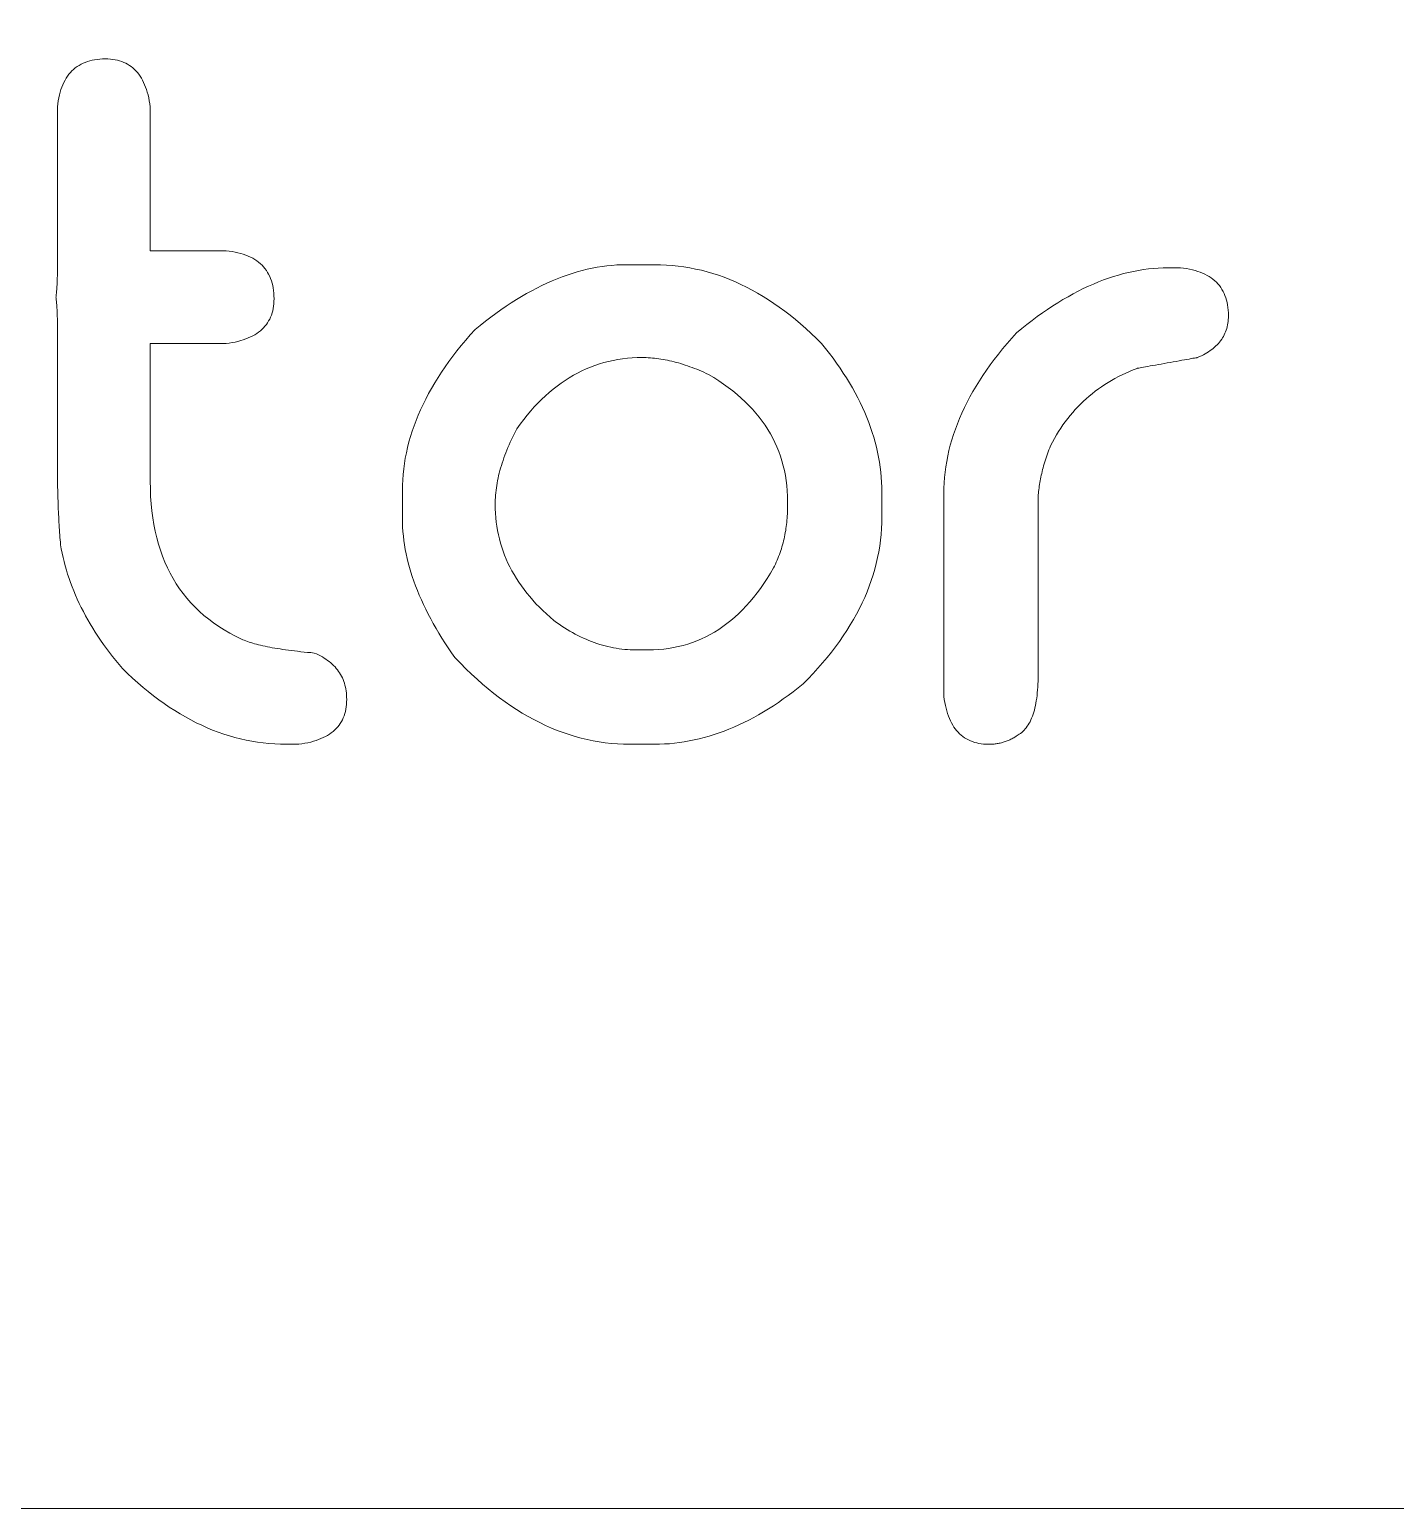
# Model space of a CAD drawing. Header units: metres. Extents: x -2538 to 7610, y -1082 to -498.
# Drawn here: x 7539.21 to 7563.35, y -1081.87 to -1055.73 of the extents above; entities that cross this region are included whole.
import ezdxf

# ---------------------------------------------------------------- set-up
doc = ezdxf.new("R2010")
doc.units = ezdxf.units.M
doc.linetypes.add('AUSGEZOGEN', pattern=[0])
doc.layers.add('Standard', color=7, linetype='AUSGEZOGEN', lineweight=25)

msp = doc.modelspace()

# ---------------------------------------------------------------- linework, layer by layer
at = {"layer": 'Standard', "color": 7, "linetype": 'AUSGEZOGEN', "lineweight": 13}
for points in [[(7047.907, -1081.873), (7609.907, -1081.873), (7609.907, -519.873), (7047.907, -519.873), (7047.907, -1081.873)], [(7540.547, -1056.254), (7540.592, -1056.255), (7540.636, -1056.258), (7540.678, -1056.262), (7540.719, -1056.269), (7540.759, -1056.277), (7540.798, -1056.288), (7540.835, -1056.3), (7540.871, -1056.314), (7540.906, -1056.33), (7540.939, -1056.348), (7540.971, -1056.368), (7541.002, -1056.39), (7541.032, -1056.413), (7541.06, -1056.439), (7541.087, -1056.466), (7541.113, -1056.495), (7541.138, -1056.526), (7541.161, -1056.559), (7541.183, -1056.594), (7541.203, -1056.631), (7541.223, -1056.669), (7541.241, -1056.71), (7541.258, -1056.752), (7541.273, -1056.797), (7541.288, -1056.843), (7541.301, -1056.891), (7541.313, -1056.941), (7541.323, -1056.992), (7541.332, -1057.046), (7541.34, -1057.102), (7541.34, -1057.11), (7541.34, -1057.134), (7541.34, -1057.173), (7541.34, -1057.225), (7541.34, -1057.29), (7541.34, -1057.366), (7541.34, -1057.452), (7541.34, -1057.548), (7541.34, -1057.651), (7541.34, -1057.761), (7541.34, -1057.877), (7541.34, -1057.997), (7541.34, -1058.12), (7541.34, -1058.246), (7541.34, -1058.373), (7541.34, -1058.5), (7541.34, -1058.626), (7541.34, -1058.749), (7541.34, -1058.87), (7541.34, -1058.985), (7541.34, -1059.095), (7541.34, -1059.199), (7541.34, -1059.294), (7541.34, -1059.38), (7541.34, -1059.456), (7541.34, -1059.521), (7541.34, -1059.573), (7541.34, -1059.612), (7541.34, -1059.636), (7541.34, -1059.645), (7541.345, -1059.645), (7541.357, -1059.645), (7541.378, -1059.645), (7541.405, -1059.645), (7541.439, -1059.645), (7541.48, -1059.645), (7541.525, -1059.645), (7541.575, -1059.645), (7541.63, -1059.645), (7541.688, -1059.645), (7541.748, -1059.645), (7541.812, -1059.645), (7541.877, -1059.645), (7541.943, -1059.645), (7542.01, -1059.645), (7542.077, -1059.645), (7542.143, -1059.645), (7542.208, -1059.645), (7542.272, -1059.645), (7542.333, -1059.645), (7542.391, -1059.645), (7542.445, -1059.645), (7542.495, -1059.645), (7542.541, -1059.645), (7542.581, -1059.645), (7542.615, -1059.645), (7542.642, -1059.645), (7542.663, -1059.645), (7542.676, -1059.645), (7542.68, -1059.645), (7542.736, -1059.651), (7542.789, -1059.659), (7542.841, -1059.669), (7542.891, -1059.68), (7542.939, -1059.693), (7542.985, -1059.707), (7543.029, -1059.722), (7543.072, -1059.74), (7543.112, -1059.758), (7543.151, -1059.778), (7543.188, -1059.8), (7543.222, -1059.823), (7543.255, -1059.847), (7543.286, -1059.873), (7543.316, -1059.901), (7543.343, -1059.93), (7543.368, -1059.96), (7543.392, -1059.992), (7543.414, -1060.026), (7543.433, -1060.061), (7543.451, -1060.097), (7543.467, -1060.135), (7543.481, -1060.175), (7543.494, -1060.215), (7543.504, -1060.258), (7543.513, -1060.302), (7543.519, -1060.347), (7543.524, -1060.394), (7543.527, -1060.442), (7543.528, -1060.492), (7543.527, -1060.537), (7543.524, -1060.581), (7543.519, -1060.623), (7543.513, -1060.664), (7543.504, -1060.704), (7543.494, -1060.743), (7543.481, -1060.78), (7543.467, -1060.816), (7543.451, -1060.851), (7543.433, -1060.884), (7543.414, -1060.916), (7543.392, -1060.947), (7543.368, -1060.977), (7543.343, -1061.005), (7543.316, -1061.032), (7543.286, -1061.058), (7543.255, -1061.083), (7543.222, -1061.106), (7543.188, -1061.128), (7543.151, -1061.149), (7543.112, -1061.168), (7543.072, -1061.186), (7543.029, -1061.203), (7542.985, -1061.219), (7542.939, -1061.233), (7542.891, -1061.246), (7542.841, -1061.258), (7542.789, -1061.268), (7542.736, -1061.277), (7542.68, -1061.285), (7542.676, -1061.285), (7542.663, -1061.285), (7542.642, -1061.285), (7542.615, -1061.285), (7542.581, -1061.285), (7542.541, -1061.285), (7542.495, -1061.285), (7542.445, -1061.285), (7542.391, -1061.285), (7542.333, -1061.285), (7542.272, -1061.285), (7542.208, -1061.285), (7542.143, -1061.285), (7542.077, -1061.285), (7542.01, -1061.285), (7541.943, -1061.285), (7541.877, -1061.285), (7541.812, -1061.285), (7541.748, -1061.285), (7541.688, -1061.285), (7541.63, -1061.285), (7541.575, -1061.285), (7541.525, -1061.285), (7541.48, -1061.285), (7541.439, -1061.285), (7541.405, -1061.285), (7541.378, -1061.285), (7541.357, -1061.285), (7541.345, -1061.285), (7541.34, -1061.285), (7541.34, -1061.293), (7541.34, -1061.316), (7541.34, -1061.353), (7541.34, -1061.403), (7541.34, -1061.465), (7541.34, -1061.538), (7541.34, -1061.621), (7541.34, -1061.712), (7541.34, -1061.811), (7541.34, -1061.916), (7541.34, -1062.027), (7541.34, -1062.142), (7541.34, -1062.26), (7541.34, -1062.38), (7541.34, -1062.502), (7541.34, -1062.623), (7541.34, -1062.744), (7541.34, -1062.862), (7541.34, -1062.977), (7541.34, -1063.088), (7541.34, -1063.193), (7541.34, -1063.292), (7541.34, -1063.383), (7541.34, -1063.466), (7541.34, -1063.539), (7541.34, -1063.601), (7541.34, -1063.651), (7541.34, -1063.688), (7541.34, -1063.711), (7541.34, -1063.719), (7541.342, -1063.854), (7541.347, -1063.986), (7541.356, -1064.115), (7541.369, -1064.241), (7541.385, -1064.364), (7541.405, -1064.484), (7541.428, -1064.602), (7541.455, -1064.717), (7541.485, -1064.828), (7541.519, -1064.937), (7541.557, -1065.043), (7541.598, -1065.146), (7541.643, -1065.246), (7541.691, -1065.344), (7541.743, -1065.438), (7541.799, -1065.53), (7541.858, -1065.618), (7541.921, -1065.704), (7541.987, -1065.787), (7542.057, -1065.867), (7542.131, -1065.944), (7542.208, -1066.018), (7542.288, -1066.089), (7542.373, -1066.158), (7542.46, -1066.223), (7542.552, -1066.286), (7542.647, -1066.346), (7542.745, -1066.403), (7542.848, -1066.457), (7542.953, -1066.508), (7542.978, -1066.519), (7543.003, -1066.529), (7543.03, -1066.54), (7543.058, -1066.55), (7543.088, -1066.56), (7543.119, -1066.57), (7543.151, -1066.58), (7543.184, -1066.59), (7543.218, -1066.599), (7543.254, -1066.608), (7543.291, -1066.617), (7543.33, -1066.626), (7543.369, -1066.635), (7543.41, -1066.643), (7543.452, -1066.651), (7543.496, -1066.66), (7543.541, -1066.667), (7543.587, -1066.675), (7543.634, -1066.683), (7543.683, -1066.69), (7543.733, -1066.697), (7543.784, -1066.704), (7543.836, -1066.711), (7543.89, -1066.718), (7543.945, -1066.724), (7544.001, -1066.731), (7544.058, -1066.737), (7544.117, -1066.743), (7544.177, -1066.748), (7544.239, -1066.754), (7544.276, -1066.77), (7544.313, -1066.787), (7544.348, -1066.805), (7544.382, -1066.824), (7544.414, -1066.843), (7544.445, -1066.863), (7544.475, -1066.884), (7544.504, -1066.906), (7544.531, -1066.928), (7544.558, -1066.952), (7544.582, -1066.975), (7544.606, -1067), (7544.628, -1067.026), (7544.649, -1067.052), (7544.669, -1067.079), (7544.688, -1067.106), (7544.705, -1067.135), (7544.721, -1067.164), (7544.736, -1067.194), (7544.749, -1067.225), (7544.761, -1067.256), (7544.772, -1067.289), (7544.782, -1067.322), (7544.79, -1067.356), (7544.797, -1067.39), (7544.803, -1067.425), (7544.807, -1067.462), (7544.81, -1067.498), (7544.812, -1067.536), (7544.813, -1067.574), (7544.812, -1067.619), (7544.809, -1067.663), (7544.804, -1067.705), (7544.798, -1067.746), (7544.789, -1067.786), (7544.779, -1067.825), (7544.767, -1067.862), (7544.753, -1067.898), (7544.736, -1067.933), (7544.719, -1067.966), (7544.699, -1067.998), (7544.677, -1068.029), (7544.654, -1068.059), (7544.628, -1068.087), (7544.601, -1068.114), (7544.572, -1068.14), (7544.541, -1068.165), (7544.508, -1068.188), (7544.473, -1068.21), (7544.436, -1068.231), (7544.397, -1068.25), (7544.357, -1068.268), (7544.315, -1068.285), (7544.27, -1068.301), (7544.224, -1068.315), (7544.176, -1068.328), (7544.126, -1068.34), (7544.074, -1068.35), (7544.021, -1068.359), (7543.965, -1068.367), (7543.964, -1068.367), (7543.962, -1068.367), (7543.959, -1068.367), (7543.955, -1068.367), (7543.949, -1068.367), (7543.942, -1068.367), (7543.935, -1068.367), (7543.927, -1068.367), (7543.918, -1068.367), (7543.908, -1068.367), (7543.899, -1068.367), (7543.888, -1068.367), (7543.878, -1068.367), (7543.867, -1068.367), (7543.856, -1068.367), (7543.845, -1068.367), (7543.834, -1068.367), (7543.823, -1068.367), (7543.813, -1068.367), (7543.803, -1068.367), (7543.794, -1068.367), (7543.785, -1068.367), (7543.777, -1068.367), (7543.769, -1068.367), (7543.763, -1068.367), (7543.757, -1068.367), (7543.753, -1068.367), (7543.749, -1068.367), (7543.747, -1068.367), (7543.746, -1068.367), (7543.644, -1068.366), (7543.541, -1068.361), (7543.439, -1068.354), (7543.338, -1068.343), (7543.237, -1068.33), (7543.136, -1068.314), (7543.036, -1068.294), (7542.936, -1068.272), (7542.837, -1068.247), (7542.738, -1068.218), (7542.639, -1068.187), (7542.541, -1068.153), (7542.443, -1068.116), (7542.346, -1068.075), (7542.249, -1068.032), (7542.153, -1067.986), (7542.057, -1067.937), (7541.961, -1067.885), (7541.866, -1067.83), (7541.772, -1067.772), (7541.677, -1067.711), (7541.583, -1067.647), (7541.49, -1067.58), (7541.397, -1067.51), (7541.304, -1067.437), (7541.212, -1067.361), (7541.121, -1067.282), (7541.029, -1067.2), (7540.938, -1067.115), (7540.848, -1067.027), (7540.788, -1066.957), (7540.73, -1066.886), (7540.673, -1066.815), (7540.618, -1066.744), (7540.565, -1066.672), (7540.513, -1066.601), (7540.463, -1066.529), (7540.415, -1066.457), (7540.368, -1066.385), (7540.322, -1066.313), (7540.279, -1066.241), (7540.237, -1066.169), (7540.196, -1066.096), (7540.157, -1066.023), (7540.12, -1065.951), (7540.084, -1065.878), (7540.05, -1065.805), (7540.018, -1065.731), (7539.987, -1065.658), (7539.958, -1065.584), (7539.93, -1065.51), (7539.904, -1065.437), (7539.88, -1065.363), (7539.857, -1065.288), (7539.836, -1065.214), (7539.816, -1065.139), (7539.798, -1065.065), (7539.782, -1064.99), (7539.767, -1064.915), (7539.754, -1064.84), (7539.751, -1064.797), (7539.747, -1064.754), (7539.744, -1064.71), (7539.741, -1064.666), (7539.737, -1064.622), (7539.734, -1064.577), (7539.732, -1064.533), (7539.729, -1064.488), (7539.726, -1064.442), (7539.724, -1064.396), (7539.721, -1064.35), (7539.719, -1064.304), (7539.717, -1064.257), (7539.715, -1064.21), (7539.713, -1064.163), (7539.711, -1064.116), (7539.71, -1064.068), (7539.708, -1064.02), (7539.707, -1063.971), (7539.706, -1063.922), (7539.704, -1063.873), (7539.703, -1063.824), (7539.702, -1063.774), (7539.702, -1063.724), (7539.701, -1063.674), (7539.701, -1063.623), (7539.7, -1063.572), (7539.7, -1063.521), (7539.7, -1063.47), (7539.7, -1063.418), (7539.7, -1063.41), (7539.7, -1063.387), (7539.7, -1063.351), (7539.7, -1063.301), (7539.7, -1063.24), (7539.7, -1063.168), (7539.7, -1063.086), (7539.7, -1062.996), (7539.7, -1062.898), (7539.7, -1062.794), (7539.7, -1062.685), (7539.7, -1062.571), (7539.7, -1062.454), (7539.7, -1062.335), (7539.7, -1062.215), (7539.7, -1062.095), (7539.7, -1061.976), (7539.7, -1061.859), (7539.7, -1061.745), (7539.7, -1061.636), (7539.7, -1061.532), (7539.7, -1061.434), (7539.7, -1061.344), (7539.7, -1061.262), (7539.7, -1061.19), (7539.7, -1061.129), (7539.7, -1061.079), (7539.7, -1061.042), (7539.7, -1061.02), (7539.7, -1061.012), (7539.7, -1060.988), (7539.699, -1060.965), (7539.699, -1060.942), (7539.699, -1060.92), (7539.699, -1060.898), (7539.698, -1060.876), (7539.698, -1060.855), (7539.698, -1060.834), (7539.697, -1060.813), (7539.696, -1060.793), (7539.696, -1060.773), (7539.695, -1060.754), (7539.694, -1060.735), (7539.694, -1060.716), (7539.693, -1060.697), (7539.692, -1060.679), (7539.691, -1060.662), (7539.69, -1060.644), (7539.688, -1060.627), (7539.687, -1060.611), (7539.686, -1060.594), (7539.685, -1060.579), (7539.683, -1060.563), (7539.682, -1060.548), (7539.68, -1060.533), (7539.679, -1060.519), (7539.677, -1060.505), (7539.676, -1060.491), (7539.674, -1060.478), (7539.672, -1060.465), (7539.674, -1060.452), (7539.676, -1060.439), (7539.677, -1060.425), (7539.679, -1060.411), (7539.68, -1060.397), (7539.682, -1060.382), (7539.683, -1060.367), (7539.685, -1060.351), (7539.686, -1060.335), (7539.687, -1060.319), (7539.688, -1060.302), (7539.69, -1060.286), (7539.691, -1060.268), (7539.692, -1060.251), (7539.693, -1060.232), (7539.694, -1060.214), (7539.694, -1060.195), (7539.695, -1060.176), (7539.696, -1060.157), (7539.696, -1060.137), (7539.697, -1060.116), (7539.698, -1060.096), (7539.698, -1060.075), (7539.698, -1060.054), (7539.699, -1060.032), (7539.699, -1060.01), (7539.699, -1059.987), (7539.699, -1059.965), (7539.7, -1059.942), (7539.7, -1059.918), (7539.7, -1059.909), (7539.7, -1059.882), (7539.7, -1059.839), (7539.7, -1059.781), (7539.7, -1059.709), (7539.7, -1059.625), (7539.7, -1059.53), (7539.7, -1059.424), (7539.7, -1059.31), (7539.7, -1059.188), (7539.7, -1059.06), (7539.7, -1058.927), (7539.7, -1058.79), (7539.7, -1058.65), (7539.7, -1058.51), (7539.7, -1058.369), (7539.7, -1058.23), (7539.7, -1058.093), (7539.7, -1057.96), (7539.7, -1057.832), (7539.7, -1057.71), (7539.7, -1057.596), (7539.7, -1057.49), (7539.7, -1057.395), (7539.7, -1057.31), (7539.7, -1057.238), (7539.7, -1057.18), (7539.7, -1057.137), (7539.7, -1057.111), (7539.7, -1057.102), (7539.706, -1057.046), (7539.714, -1056.992), (7539.724, -1056.941), (7539.735, -1056.891), (7539.748, -1056.843), (7539.762, -1056.797), (7539.777, -1056.752), (7539.795, -1056.71), (7539.813, -1056.669), (7539.833, -1056.631), (7539.855, -1056.594), (7539.878, -1056.559), (7539.902, -1056.526), (7539.928, -1056.495), (7539.956, -1056.466), (7539.985, -1056.439), (7540.015, -1056.413), (7540.047, -1056.39), (7540.081, -1056.368), (7540.116, -1056.348), (7540.152, -1056.33), (7540.19, -1056.314), (7540.23, -1056.3), (7540.27, -1056.288), (7540.313, -1056.277), (7540.357, -1056.269), (7540.402, -1056.262), (7540.449, -1056.258), (7540.497, -1056.255), (7540.547, -1056.254)], [(7549.762, -1059.891), (7549.764, -1059.891), (7549.768, -1059.891), (7549.776, -1059.891), (7549.786, -1059.891), (7549.798, -1059.891), (7549.813, -1059.891), (7549.83, -1059.891), (7549.848, -1059.891), (7549.868, -1059.891), (7549.89, -1059.891), (7549.912, -1059.891), (7549.935, -1059.891), (7549.959, -1059.891), (7549.984, -1059.891), (7550.008, -1059.891), (7550.033, -1059.891), (7550.057, -1059.891), (7550.081, -1059.891), (7550.104, -1059.891), (7550.127, -1059.891), (7550.148, -1059.891), (7550.168, -1059.891), (7550.186, -1059.891), (7550.203, -1059.891), (7550.218, -1059.891), (7550.23, -1059.891), (7550.24, -1059.891), (7550.248, -1059.891), (7550.253, -1059.891), (7550.254, -1059.891), (7550.359, -1059.892), (7550.464, -1059.897), (7550.568, -1059.905), (7550.672, -1059.915), (7550.775, -1059.929), (7550.878, -1059.946), (7550.98, -1059.967), (7551.082, -1059.99), (7551.183, -1060.016), (7551.284, -1060.046), (7551.385, -1060.078), (7551.485, -1060.114), (7551.584, -1060.153), (7551.683, -1060.194), (7551.782, -1060.239), (7551.88, -1060.287), (7551.978, -1060.338), (7552.075, -1060.393), (7552.172, -1060.45), (7552.269, -1060.51), (7552.364, -1060.574), (7552.46, -1060.641), (7552.555, -1060.71), (7552.65, -1060.783), (7552.744, -1060.859), (7552.837, -1060.938), (7552.93, -1061.02), (7553.023, -1061.105), (7553.116, -1061.194), (7553.207, -1061.285), (7553.277, -1061.372), (7553.345, -1061.458), (7553.41, -1061.545), (7553.473, -1061.632), (7553.533, -1061.719), (7553.591, -1061.806), (7553.647, -1061.893), (7553.7, -1061.98), (7553.751, -1062.067), (7553.8, -1062.154), (7553.846, -1062.241), (7553.89, -1062.329), (7553.931, -1062.416), (7553.97, -1062.503), (7554.007, -1062.591), (7554.042, -1062.678), (7554.074, -1062.766), (7554.103, -1062.854), (7554.13, -1062.941), (7554.155, -1063.029), (7554.178, -1063.117), (7554.198, -1063.205), (7554.216, -1063.293), (7554.231, -1063.381), (7554.244, -1063.469), (7554.255, -1063.557), (7554.263, -1063.645), (7554.269, -1063.733), (7554.273, -1063.822), (7554.274, -1063.91), (7554.274, -1063.912), (7554.274, -1063.916), (7554.274, -1063.922), (7554.274, -1063.931), (7554.274, -1063.943), (7554.274, -1063.956), (7554.274, -1063.971), (7554.274, -1063.987), (7554.274, -1064.005), (7554.274, -1064.024), (7554.274, -1064.044), (7554.274, -1064.064), (7554.274, -1064.085), (7554.274, -1064.107), (7554.274, -1064.129), (7554.274, -1064.151), (7554.274, -1064.172), (7554.274, -1064.194), (7554.274, -1064.214), (7554.274, -1064.234), (7554.274, -1064.253), (7554.274, -1064.271), (7554.274, -1064.287), (7554.274, -1064.302), (7554.274, -1064.315), (7554.274, -1064.326), (7554.274, -1064.335), (7554.274, -1064.342), (7554.274, -1064.346), (7554.274, -1064.348), (7554.272, -1064.452), (7554.268, -1064.556), (7554.26, -1064.659), (7554.249, -1064.762), (7554.235, -1064.864), (7554.218, -1064.967), (7554.198, -1065.068), (7554.175, -1065.17), (7554.148, -1065.271), (7554.119, -1065.371), (7554.086, -1065.472), (7554.051, -1065.571), (7554.012, -1065.671), (7553.97, -1065.77), (7553.925, -1065.869), (7553.877, -1065.967), (7553.826, -1066.065), (7553.772, -1066.162), (7553.714, -1066.259), (7553.654, -1066.356), (7553.59, -1066.452), (7553.524, -1066.548), (7553.454, -1066.643), (7553.381, -1066.739), (7553.305, -1066.833), (7553.226, -1066.928), (7553.144, -1067.021), (7553.059, -1067.115), (7552.971, -1067.208), (7552.879, -1067.301), (7552.792, -1067.371), (7552.705, -1067.438), (7552.618, -1067.503), (7552.531, -1067.566), (7552.444, -1067.627), (7552.356, -1067.685), (7552.269, -1067.74), (7552.182, -1067.794), (7552.094, -1067.845), (7552.007, -1067.893), (7551.92, -1067.939), (7551.832, -1067.983), (7551.745, -1068.025), (7551.658, -1068.064), (7551.57, -1068.101), (7551.483, -1068.135), (7551.395, -1068.167), (7551.307, -1068.197), (7551.22, -1068.224), (7551.132, -1068.249), (7551.044, -1068.271), (7550.957, -1068.291), (7550.869, -1068.309), (7550.781, -1068.325), (7550.694, -1068.338), (7550.606, -1068.348), (7550.518, -1068.357), (7550.43, -1068.362), (7550.342, -1068.366), (7550.254, -1068.367), (7550.253, -1068.367), (7550.249, -1068.367), (7550.242, -1068.367), (7550.233, -1068.367), (7550.222, -1068.367), (7550.209, -1068.367), (7550.194, -1068.367), (7550.177, -1068.367), (7550.16, -1068.367), (7550.141, -1068.367), (7550.121, -1068.367), (7550.1, -1068.367), (7550.079, -1068.367), (7550.057, -1068.367), (7550.035, -1068.367), (7550.014, -1068.367), (7549.992, -1068.367), (7549.971, -1068.367), (7549.95, -1068.367), (7549.93, -1068.367), (7549.911, -1068.367), (7549.893, -1068.367), (7549.877, -1068.367), (7549.862, -1068.367), (7549.849, -1068.367), (7549.838, -1068.367), (7549.829, -1068.367), (7549.822, -1068.367), (7549.818, -1068.367), (7549.817, -1068.367), (7549.708, -1068.366), (7549.599, -1068.36), (7549.491, -1068.352), (7549.383, -1068.34), (7549.275, -1068.325), (7549.168, -1068.306), (7549.062, -1068.284), (7548.955, -1068.258), (7548.85, -1068.229), (7548.744, -1068.197), (7548.639, -1068.161), (7548.535, -1068.122), (7548.431, -1068.08), (7548.327, -1068.034), (7548.224, -1067.984), (7548.121, -1067.932), (7548.019, -1067.876), (7547.917, -1067.816), (7547.815, -1067.753), (7547.714, -1067.687), (7547.614, -1067.617), (7547.513, -1067.544), (7547.414, -1067.467), (7547.314, -1067.387), (7547.215, -1067.304), (7547.117, -1067.217), (7547.019, -1067.127), (7546.921, -1067.033), (7546.824, -1066.936), (7546.727, -1066.836), (7546.666, -1066.749), (7546.607, -1066.663), (7546.55, -1066.576), (7546.496, -1066.49), (7546.443, -1066.405), (7546.392, -1066.32), (7546.344, -1066.235), (7546.297, -1066.15), (7546.253, -1066.066), (7546.21, -1065.982), (7546.17, -1065.899), (7546.132, -1065.815), (7546.096, -1065.733), (7546.062, -1065.65), (7546.03, -1065.568), (7546, -1065.486), (7545.972, -1065.404), (7545.946, -1065.323), (7545.922, -1065.242), (7545.901, -1065.162), (7545.881, -1065.082), (7545.863, -1065.002), (7545.848, -1064.922), (7545.834, -1064.843), (7545.823, -1064.764), (7545.814, -1064.686), (7545.806, -1064.608), (7545.801, -1064.53), (7545.798, -1064.452), (7545.797, -1064.375), (7545.797, -1064.373), (7545.797, -1064.369), (7545.797, -1064.361), (7545.797, -1064.351), (7545.797, -1064.339), (7545.797, -1064.324), (7545.797, -1064.307), (7545.797, -1064.289), (7545.797, -1064.269), (7545.797, -1064.247), (7545.797, -1064.225), (7545.797, -1064.202), (7545.797, -1064.178), (7545.797, -1064.154), (7545.797, -1064.129), (7545.797, -1064.104), (7545.797, -1064.08), (7545.797, -1064.056), (7545.797, -1064.033), (7545.797, -1064.01), (7545.797, -1063.989), (7545.797, -1063.969), (7545.797, -1063.951), (7545.797, -1063.934), (7545.797, -1063.919), (7545.797, -1063.907), (7545.797, -1063.897), (7545.797, -1063.889), (7545.797, -1063.884), (7545.797, -1063.883), (7545.799, -1063.787), (7545.803, -1063.692), (7545.81, -1063.596), (7545.82, -1063.501), (7545.833, -1063.405), (7545.849, -1063.31), (7545.867, -1063.214), (7545.889, -1063.119), (7545.913, -1063.024), (7545.94, -1062.929), (7545.97, -1062.834), (7546.003, -1062.739), (7546.038, -1062.644), (7546.077, -1062.549), (7546.118, -1062.454), (7546.163, -1062.359), (7546.21, -1062.265), (7546.26, -1062.17), (7546.313, -1062.076), (7546.368, -1061.981), (7546.427, -1061.887), (7546.488, -1061.792), (7546.553, -1061.698), (7546.62, -1061.604), (7546.69, -1061.509), (7546.762, -1061.415), (7546.838, -1061.321), (7546.917, -1061.227), (7546.998, -1061.133), (7547.082, -1061.039), (7547.174, -1060.964), (7547.266, -1060.891), (7547.358, -1060.821), (7547.449, -1060.753), (7547.54, -1060.688), (7547.631, -1060.626), (7547.722, -1060.566), (7547.813, -1060.508), (7547.903, -1060.453), (7547.994, -1060.401), (7548.084, -1060.351), (7548.174, -1060.304), (7548.264, -1060.259), (7548.353, -1060.217), (7548.443, -1060.178), (7548.532, -1060.141), (7548.621, -1060.106), (7548.71, -1060.074), (7548.799, -1060.045), (7548.887, -1060.018), (7548.975, -1059.994), (7549.064, -1059.972), (7549.151, -1059.953), (7549.239, -1059.937), (7549.327, -1059.923), (7549.414, -1059.911), (7549.501, -1059.902), (7549.589, -1059.896), (7549.675, -1059.892), (7549.762, -1059.891)], [(7559.332, -1059.945), (7559.333, -1059.945), (7559.335, -1059.945), (7559.338, -1059.945), (7559.343, -1059.945), (7559.349, -1059.945), (7559.355, -1059.945), (7559.363, -1059.945), (7559.371, -1059.945), (7559.38, -1059.945), (7559.389, -1059.945), (7559.399, -1059.945), (7559.409, -1059.945), (7559.42, -1059.945), (7559.431, -1059.945), (7559.442, -1059.945), (7559.453, -1059.945), (7559.463, -1059.945), (7559.474, -1059.945), (7559.484, -1059.945), (7559.494, -1059.945), (7559.504, -1059.945), (7559.513, -1059.945), (7559.521, -1059.945), (7559.528, -1059.945), (7559.535, -1059.945), (7559.54, -1059.945), (7559.545, -1059.945), (7559.548, -1059.945), (7559.55, -1059.945), (7559.551, -1059.945), (7559.607, -1059.952), (7559.66, -1059.96), (7559.712, -1059.97), (7559.762, -1059.981), (7559.81, -1059.994), (7559.856, -1060.008), (7559.9, -1060.023), (7559.943, -1060.04), (7559.983, -1060.059), (7560.022, -1060.079), (7560.059, -1060.101), (7560.094, -1060.124), (7560.126, -1060.148), (7560.158, -1060.174), (7560.187, -1060.202), (7560.214, -1060.231), (7560.24, -1060.261), (7560.263, -1060.293), (7560.285, -1060.327), (7560.305, -1060.362), (7560.322, -1060.398), (7560.338, -1060.436), (7560.353, -1060.475), (7560.365, -1060.516), (7560.375, -1060.559), (7560.384, -1060.603), (7560.39, -1060.648), (7560.395, -1060.695), (7560.398, -1060.743), (7560.399, -1060.793), (7560.398, -1060.827), (7560.396, -1060.86), (7560.393, -1060.893), (7560.389, -1060.925), (7560.384, -1060.956), (7560.377, -1060.987), (7560.369, -1061.017), (7560.36, -1061.046), (7560.35, -1061.075), (7560.338, -1061.103), (7560.325, -1061.13), (7560.311, -1061.157), (7560.296, -1061.183), (7560.28, -1061.209), (7560.262, -1061.234), (7560.243, -1061.258), (7560.223, -1061.282), (7560.202, -1061.305), (7560.179, -1061.327), (7560.156, -1061.349), (7560.131, -1061.37), (7560.105, -1061.391), (7560.077, -1061.41), (7560.049, -1061.43), (7560.019, -1061.448), (7559.988, -1061.466), (7559.956, -1061.483), (7559.922, -1061.5), (7559.888, -1061.516), (7559.852, -1061.531), (7559.848, -1061.532), (7559.838, -1061.534), (7559.822, -1061.537), (7559.8, -1061.541), (7559.773, -1061.545), (7559.741, -1061.551), (7559.705, -1061.558), (7559.665, -1061.565), (7559.622, -1061.573), (7559.575, -1061.581), (7559.527, -1061.59), (7559.477, -1061.599), (7559.425, -1061.608), (7559.372, -1061.617), (7559.319, -1061.627), (7559.265, -1061.637), (7559.213, -1061.646), (7559.161, -1061.655), (7559.11, -1061.664), (7559.062, -1061.673), (7559.016, -1061.681), (7558.973, -1061.689), (7558.933, -1061.696), (7558.896, -1061.703), (7558.864, -1061.709), (7558.837, -1061.713), (7558.815, -1061.717), (7558.799, -1061.72), (7558.789, -1061.722), (7558.785, -1061.723), (7558.717, -1061.749), (7558.65, -1061.777), (7558.584, -1061.806), (7558.52, -1061.837), (7558.456, -1061.869), (7558.394, -1061.902), (7558.333, -1061.937), (7558.273, -1061.972), (7558.214, -1062.009), (7558.157, -1062.048), (7558.1, -1062.087), (7558.045, -1062.128), (7557.991, -1062.171), (7557.938, -1062.214), (7557.887, -1062.259), (7557.836, -1062.305), (7557.787, -1062.353), (7557.739, -1062.402), (7557.692, -1062.452), (7557.646, -1062.503), (7557.602, -1062.556), (7557.558, -1062.61), (7557.516, -1062.666), (7557.475, -1062.722), (7557.435, -1062.78), (7557.397, -1062.84), (7557.359, -1062.9), (7557.323, -1062.962), (7557.288, -1063.025), (7557.254, -1063.09), (7557.24, -1063.127), (7557.226, -1063.163), (7557.213, -1063.199), (7557.2, -1063.235), (7557.187, -1063.271), (7557.175, -1063.306), (7557.164, -1063.342), (7557.153, -1063.376), (7557.143, -1063.411), (7557.133, -1063.445), (7557.123, -1063.479), (7557.114, -1063.513), (7557.106, -1063.547), (7557.098, -1063.58), (7557.09, -1063.613), (7557.083, -1063.646), (7557.077, -1063.678), (7557.07, -1063.71), (7557.065, -1063.742), (7557.06, -1063.773), (7557.055, -1063.805), (7557.051, -1063.836), (7557.047, -1063.867), (7557.044, -1063.897), (7557.042, -1063.927), (7557.039, -1063.957), (7557.038, -1063.987), (7557.036, -1064.016), (7557.036, -1064.045), (7557.035, -1064.074), (7557.035, -1064.084), (7557.035, -1064.113), (7557.035, -1064.16), (7557.035, -1064.223), (7557.035, -1064.301), (7557.035, -1064.393), (7557.035, -1064.497), (7557.035, -1064.611), (7557.035, -1064.736), (7557.035, -1064.868), (7557.035, -1065.008), (7557.035, -1065.152), (7557.035, -1065.301), (7557.035, -1065.453), (7557.035, -1065.606), (7557.035, -1065.758), (7557.035, -1065.91), (7557.035, -1066.059), (7557.035, -1066.203), (7557.035, -1066.343), (7557.035, -1066.475), (7557.035, -1066.6), (7557.035, -1066.714), (7557.035, -1066.818), (7557.035, -1066.91), (7557.035, -1066.988), (7557.035, -1067.051), (7557.035, -1067.098), (7557.035, -1067.127), (7557.035, -1067.137), (7557.035, -1067.194), (7557.034, -1067.249), (7557.032, -1067.304), (7557.029, -1067.356), (7557.026, -1067.407), (7557.021, -1067.457), (7557.016, -1067.505), (7557.01, -1067.552), (7557.003, -1067.597), (7556.996, -1067.641), (7556.988, -1067.683), (7556.979, -1067.724), (7556.969, -1067.763), (7556.958, -1067.801), (7556.947, -1067.837), (7556.934, -1067.872), (7556.921, -1067.905), (7556.907, -1067.937), (7556.893, -1067.968), (7556.877, -1067.996), (7556.861, -1068.024), (7556.844, -1068.05), (7556.826, -1068.074), (7556.808, -1068.097), (7556.789, -1068.118), (7556.768, -1068.138), (7556.748, -1068.157), (7556.726, -1068.174), (7556.703, -1068.189), (7556.68, -1068.203), (7556.665, -1068.214), (7556.65, -1068.224), (7556.634, -1068.234), (7556.619, -1068.244), (7556.603, -1068.253), (7556.587, -1068.262), (7556.571, -1068.271), (7556.555, -1068.279), (7556.538, -1068.287), (7556.522, -1068.294), (7556.505, -1068.301), (7556.489, -1068.308), (7556.472, -1068.315), (7556.455, -1068.321), (7556.437, -1068.326), (7556.42, -1068.331), (7556.402, -1068.336), (7556.385, -1068.341), (7556.367, -1068.345), (7556.349, -1068.349), (7556.331, -1068.352), (7556.312, -1068.356), (7556.294, -1068.358), (7556.275, -1068.361), (7556.257, -1068.363), (7556.238, -1068.364), (7556.219, -1068.366), (7556.199, -1068.366), (7556.18, -1068.367), (7556.16, -1068.367), (7556.116, -1068.366), (7556.072, -1068.363), (7556.03, -1068.359), (7555.988, -1068.352), (7555.949, -1068.344), (7555.91, -1068.333), (7555.873, -1068.321), (7555.837, -1068.307), (7555.802, -1068.291), (7555.769, -1068.273), (7555.736, -1068.253), (7555.705, -1068.232), (7555.676, -1068.208), (7555.648, -1068.183), (7555.62, -1068.155), (7555.595, -1068.126), (7555.57, -1068.095), (7555.547, -1068.062), (7555.525, -1068.027), (7555.504, -1067.99), (7555.485, -1067.952), (7555.467, -1067.911), (7555.45, -1067.869), (7555.434, -1067.825), (7555.42, -1067.779), (7555.407, -1067.73), (7555.395, -1067.681), (7555.385, -1067.629), (7555.375, -1067.575), (7555.368, -1067.52), (7555.368, -1067.508), (7555.368, -1067.474), (7555.368, -1067.419), (7555.368, -1067.346), (7555.368, -1067.254), (7555.368, -1067.147), (7555.368, -1067.026), (7555.368, -1066.891), (7555.368, -1066.746), (7555.368, -1066.591), (7555.368, -1066.428), (7555.368, -1066.259), (7555.368, -1066.085), (7555.368, -1065.907), (7555.368, -1065.729), (7555.368, -1065.55), (7555.368, -1065.372), (7555.368, -1065.198), (7555.368, -1065.029), (7555.368, -1064.866), (7555.368, -1064.711), (7555.368, -1064.566), (7555.368, -1064.432), (7555.368, -1064.31), (7555.368, -1064.203), (7555.368, -1064.112), (7555.368, -1064.038), (7555.368, -1063.983), (7555.368, -1063.949), (7555.368, -1063.938), (7555.369, -1063.842), (7555.373, -1063.747), (7555.38, -1063.652), (7555.39, -1063.557), (7555.403, -1063.462), (7555.419, -1063.367), (7555.437, -1063.271), (7555.459, -1063.176), (7555.483, -1063.081), (7555.51, -1062.987), (7555.54, -1062.892), (7555.573, -1062.797), (7555.609, -1062.702), (7555.647, -1062.607), (7555.689, -1062.512), (7555.733, -1062.417), (7555.78, -1062.323), (7555.83, -1062.228), (7555.883, -1062.133), (7555.939, -1062.039), (7555.997, -1061.944), (7556.059, -1061.849), (7556.123, -1061.755), (7556.19, -1061.66), (7556.26, -1061.566), (7556.333, -1061.471), (7556.408, -1061.377), (7556.487, -1061.283), (7556.568, -1061.188), (7556.653, -1061.094), (7556.745, -1061.018), (7556.836, -1060.946), (7556.928, -1060.876), (7557.019, -1060.808), (7557.111, -1060.743), (7557.202, -1060.68), (7557.293, -1060.62), (7557.383, -1060.563), (7557.474, -1060.508), (7557.564, -1060.456), (7557.654, -1060.406), (7557.744, -1060.359), (7557.834, -1060.314), (7557.924, -1060.272), (7558.013, -1060.232), (7558.102, -1060.195), (7558.191, -1060.161), (7558.28, -1060.129), (7558.369, -1060.1), (7558.457, -1060.073), (7558.546, -1060.049), (7558.634, -1060.027), (7558.722, -1060.008), (7558.81, -1059.991), (7558.897, -1059.977), (7558.985, -1059.966), (7559.072, -1059.957), (7559.159, -1059.95), (7559.246, -1059.947), (7559.332, -1059.945)], [(7547.438, -1064.129), (7547.439, -1064.207), (7547.442, -1064.285), (7547.448, -1064.362), (7547.456, -1064.439), (7547.467, -1064.514), (7547.479, -1064.589), (7547.494, -1064.664), (7547.512, -1064.737), (7547.531, -1064.81), (7547.553, -1064.883), (7547.577, -1064.954), (7547.604, -1065.025), (7547.633, -1065.095), (7547.664, -1065.164), (7547.698, -1065.233), (7547.733, -1065.301), (7547.771, -1065.368), (7547.812, -1065.435), (7547.855, -1065.501), (7547.9, -1065.566), (7547.947, -1065.631), (7547.997, -1065.694), (7548.048, -1065.758), (7548.103, -1065.82), (7548.159, -1065.882), (7548.218, -1065.943), (7548.279, -1066.003), (7548.343, -1066.063), (7548.409, -1066.122), (7548.477, -1066.18), (7548.523, -1066.214), (7548.57, -1066.247), (7548.617, -1066.278), (7548.664, -1066.309), (7548.711, -1066.338), (7548.758, -1066.367), (7548.805, -1066.394), (7548.853, -1066.42), (7548.9, -1066.445), (7548.948, -1066.468), (7548.996, -1066.491), (7549.043, -1066.512), (7549.091, -1066.532), (7549.14, -1066.551), (7549.188, -1066.569), (7549.236, -1066.586), (7549.285, -1066.602), (7549.333, -1066.616), (7549.382, -1066.629), (7549.431, -1066.641), (7549.48, -1066.652), (7549.529, -1066.662), (7549.578, -1066.671), (7549.627, -1066.678), (7549.677, -1066.685), (7549.727, -1066.69), (7549.776, -1066.694), (7549.826, -1066.697), (7549.876, -1066.699), (7549.926, -1066.699), (7549.927, -1066.699), (7549.929, -1066.699), (7549.932, -1066.699), (7549.937, -1066.699), (7549.942, -1066.699), (7549.949, -1066.699), (7549.956, -1066.699), (7549.964, -1066.699), (7549.973, -1066.699), (7549.983, -1066.699), (7549.993, -1066.699), (7550.003, -1066.699), (7550.014, -1066.699), (7550.025, -1066.699), (7550.035, -1066.699), (7550.046, -1066.699), (7550.057, -1066.699), (7550.068, -1066.699), (7550.078, -1066.699), (7550.088, -1066.699), (7550.098, -1066.699), (7550.106, -1066.699), (7550.115, -1066.699), (7550.122, -1066.699), (7550.129, -1066.699), (7550.134, -1066.699), (7550.139, -1066.699), (7550.142, -1066.699), (7550.144, -1066.699), (7550.145, -1066.699), (7550.236, -1066.698), (7550.327, -1066.693), (7550.416, -1066.685), (7550.503, -1066.673), (7550.59, -1066.659), (7550.675, -1066.641), (7550.759, -1066.62), (7550.842, -1066.596), (7550.924, -1066.569), (7551.005, -1066.538), (7551.084, -1066.504), (7551.162, -1066.467), (7551.239, -1066.427), (7551.314, -1066.384), (7551.389, -1066.337), (7551.462, -1066.287), (7551.534, -1066.234), (7551.605, -1066.178), (7551.674, -1066.118), (7551.743, -1066.055), (7551.81, -1065.989), (7551.876, -1065.92), (7551.941, -1065.847), (7552.004, -1065.772), (7552.066, -1065.693), (7552.128, -1065.611), (7552.187, -1065.525), (7552.246, -1065.437), (7552.303, -1065.345), (7552.36, -1065.25), (7552.376, -1065.217), (7552.391, -1065.183), (7552.406, -1065.15), (7552.421, -1065.116), (7552.435, -1065.082), (7552.448, -1065.048), (7552.461, -1065.014), (7552.473, -1064.979), (7552.485, -1064.945), (7552.496, -1064.91), (7552.507, -1064.875), (7552.517, -1064.84), (7552.527, -1064.805), (7552.536, -1064.77), (7552.544, -1064.734), (7552.552, -1064.698), (7552.56, -1064.663), (7552.566, -1064.627), (7552.573, -1064.591), (7552.578, -1064.554), (7552.584, -1064.518), (7552.588, -1064.481), (7552.592, -1064.445), (7552.596, -1064.408), (7552.599, -1064.371), (7552.601, -1064.334), (7552.603, -1064.296), (7552.605, -1064.259), (7552.606, -1064.221), (7552.606, -1064.184), (7552.606, -1064.183), (7552.606, -1064.182), (7552.606, -1064.181), (7552.606, -1064.178), (7552.606, -1064.176), (7552.606, -1064.172), (7552.606, -1064.169), (7552.606, -1064.164), (7552.606, -1064.16), (7552.606, -1064.155), (7552.606, -1064.15), (7552.606, -1064.145), (7552.606, -1064.14), (7552.606, -1064.134), (7552.606, -1064.129), (7552.606, -1064.123), (7552.606, -1064.118), (7552.606, -1064.113), (7552.606, -1064.108), (7552.606, -1064.103), (7552.606, -1064.098), (7552.606, -1064.093), (7552.606, -1064.089), (7552.606, -1064.086), (7552.606, -1064.082), (7552.606, -1064.08), (7552.606, -1064.077), (7552.606, -1064.076), (7552.606, -1064.075), (7552.606, -1064.074), (7552.604, -1063.98), (7552.6, -1063.887), (7552.592, -1063.796), (7552.581, -1063.706), (7552.567, -1063.617), (7552.55, -1063.53), (7552.53, -1063.444), (7552.507, -1063.359), (7552.48, -1063.275), (7552.451, -1063.193), (7552.418, -1063.112), (7552.383, -1063.033), (7552.344, -1062.955), (7552.302, -1062.878), (7552.257, -1062.803), (7552.209, -1062.729), (7552.158, -1062.656), (7552.104, -1062.585), (7552.046, -1062.515), (7551.986, -1062.446), (7551.922, -1062.378), (7551.856, -1062.312), (7551.786, -1062.248), (7551.713, -1062.184), (7551.637, -1062.122), (7551.558, -1062.062), (7551.476, -1062.002), (7551.391, -1061.944), (7551.303, -1061.887), (7551.211, -1061.832), (7551.169, -1061.812), (7551.127, -1061.793), (7551.085, -1061.775), (7551.043, -1061.757), (7551.002, -1061.74), (7550.961, -1061.724), (7550.92, -1061.708), (7550.879, -1061.693), (7550.838, -1061.679), (7550.798, -1061.665), (7550.758, -1061.652), (7550.718, -1061.639), (7550.678, -1061.628), (7550.639, -1061.617), (7550.599, -1061.606), (7550.56, -1061.597), (7550.521, -1061.588), (7550.483, -1061.579), (7550.444, -1061.572), (7550.406, -1061.565), (7550.368, -1061.558), (7550.33, -1061.553), (7550.293, -1061.548), (7550.255, -1061.543), (7550.218, -1061.54), (7550.181, -1061.537), (7550.144, -1061.534), (7550.108, -1061.533), (7550.072, -1061.532), (7550.035, -1061.531), (7549.948, -1061.533), (7549.861, -1061.537), (7549.775, -1061.544), (7549.69, -1061.554), (7549.606, -1061.566), (7549.522, -1061.582), (7549.44, -1061.6), (7549.359, -1061.621), (7549.279, -1061.645), (7549.2, -1061.671), (7549.122, -1061.7), (7549.044, -1061.733), (7548.968, -1061.768), (7548.893, -1061.805), (7548.819, -1061.846), (7548.745, -1061.889), (7548.673, -1061.935), (7548.601, -1061.984), (7548.531, -1062.036), (7548.462, -1062.09), (7548.393, -1062.148), (7548.326, -1062.208), (7548.259, -1062.271), (7548.194, -1062.336), (7548.129, -1062.405), (7548.065, -1062.476), (7548.003, -1062.55), (7547.941, -1062.627), (7547.88, -1062.707), (7547.821, -1062.789), (7547.796, -1062.837), (7547.771, -1062.885), (7547.748, -1062.933), (7547.725, -1062.98), (7547.704, -1063.028), (7547.683, -1063.075), (7547.663, -1063.121), (7547.644, -1063.168), (7547.625, -1063.214), (7547.608, -1063.26), (7547.591, -1063.306), (7547.576, -1063.351), (7547.561, -1063.396), (7547.547, -1063.442), (7547.533, -1063.486), (7547.521, -1063.531), (7547.51, -1063.575), (7547.499, -1063.619), (7547.489, -1063.663), (7547.48, -1063.707), (7547.472, -1063.75), (7547.465, -1063.793), (7547.459, -1063.836), (7547.453, -1063.878), (7547.448, -1063.921), (7547.445, -1063.963), (7547.442, -1064.005), (7547.44, -1064.046), (7547.438, -1064.088), (7547.438, -1064.129)]]:
    msp.add_lwpolyline(points, close=True, dxfattribs=at)

doc.saveas('drawing.dxf')
